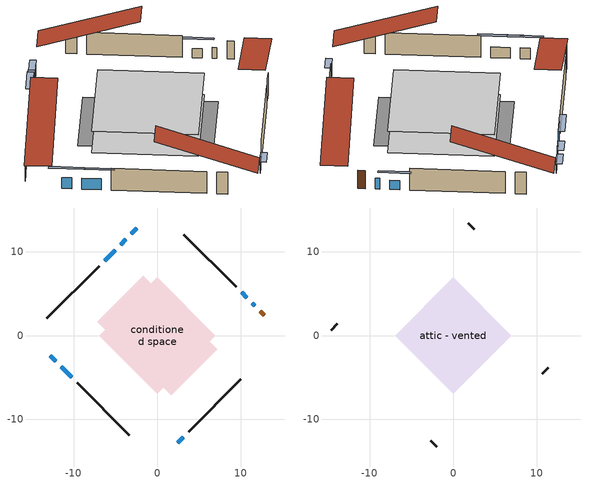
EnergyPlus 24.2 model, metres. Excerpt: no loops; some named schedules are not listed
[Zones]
conditioned space
 floor adiabatic (AdiabaticFloorConstruction): -6.97,0 0,6.97 6.97,0 0,-6.97 z0
 floor foundation (Slab1 construction): -7.17,1.67 -1.67,7.17 7.17,-1.67 1.67,-7.17 z0
 wall outside (AdiabaticWallConstruction 1): 12.81,2.44 12.34,2.91 z0:2.03
 wall outside (AdiabaticWallConstruction): 11.69,3.57 11.39,3.87 / -3.75,11.51 -4.4,10.86 / 2.44,-12.81 3.09,-12.16 / -12.81,-2.44 -12.16,-3.09 / -11.51,-3.75 -10.25,-5.01 z0:1.22; 10.74,4.52 10.09,5.17 / -2.44,12.81 -3.09,12.16 z0:1.02; -5.05,10.2 -6.31,8.95 z0:2.03
 wall outside (Wall1 construction): 3.75,-11.51 9.99,-5.26 / -9.59,-5.66 -3.35,-11.91 / -6.97,8.29 -13.21,2.04 / 9.43,5.82 3.19,12.07 z0:2.44
 window (WindowConstruction 7): 11.69,3.57 11.39,3.86 z0:1.22
 window (WindowConstruction): 10.73,4.52 10.09,5.17 z0:1.01
 window (WindowConstruction 1): -2.45,12.81 -3.09,12.16 z0:1.01
 window (WindowConstruction 2): -3.75,11.51 -4.4,10.86 z0:1.22
 window (WindowConstruction 3): -5.05,10.2 -6.31,8.95 z0:2.03
 window (WindowConstruction 4): 2.45,-12.81 3.09,-12.16 z0:1.22
 window (WindowConstruction 5): -12.81,-2.45 -12.16,-3.09 z0:1.22
 window (WindowConstruction 6): -11.51,-3.75 -10.25,-5.01 z0:1.22
 door (Door): 12.81,2.45 12.34,2.91 z0:2.03
 ceiling adiabatic (AdiabaticFloorConstruction): 0,-6.97 6.97,0 0,6.97 -6.97,0 z0
attic - vented
 floor to conditioned space (Floor1 construction Reversed): -6.97,0 0,6.97 6.97,0 0,-6.97 z2.44
 wall outside (Wall2 construction): 10.65,-4.6 11.38,-3.87 / -2.69,-12.57 -1.96,-13.3 / -13.87,1.39 -14.6,0.66 / 2.53,12.73 1.8,13.46 z0:2.44
 roof outside (Roof1 construction): 1.79,-13.47,2.44 -5,-6.68,5.64 -6.79,-8.47,5.64 0,-15.26,2.44; -13.47,-1.79,2.44 -6.68,5,5.64 -8.47,6.79,5.64 -15.26,0,2.44; -1.79,13.47,2.44 5,6.68,5.64 6.79,8.47,5.64 0,15.26,2.44; 13.47,1.79,2.44 6.68,-5,5.64 8.47,-6.79,5.64 15.26,0,2.44
shading: 9.33,5.92 11.49,3.76 11.7,3.98 9.54,6.14 z2.08; -3.3,11.95 -2.23,13.02 -2.67,13.45 -3.73,12.38 z1.31; -4.61,10.65 -3.54,11.72 -3.97,12.15 -5.04,11.08 z1.52; -6.63,8.62 -4.73,10.53 -5.16,10.96 -7.07,9.05 z2.49; 3.3,-11.95 2.23,-13.02 2.67,-13.45 3.73,-12.38 z1.52; -11.3,-3.95 -13.67,-1.58 -13.88,-1.79 -11.51,-4.17 z2.44; -9.39,-5.87 -12.37,-2.89 -12.58,-3.1 -9.6,-6.08 z2.44
[Building]
Building 1: Terrain=Suburbs
[Site:Location]
Greenwood AP_NS: Latitude {deg}=44.98; Longitude {deg}=-64.92; Time Zone {hr}=-4; Elevation {m}=28; Keep Site Location Information=Yes
[Site:GroundTemperature:Shallow]
3.62696, 1.72046, 1.56778, 2.47251, 6.10451, 9.71958, 12.8537, 14.839, 15.0077, 13.3929, 10.3388, 6.83459
[Site:WaterMainsTemperature]
Calculation Method=Schedule; Temperature Schedule=mains temperature schedule
[Material] Roughness=Rough; Thermal Absorptance=0.9
Name | Thickness {m} | Conductivity {W/m-K} | Density {kg/m3} | Specific Heat {J/kg-K} | Solar Absorptance | Visible Absorptance
asphalt or fiberglass shingles | 0.00635 | 0.162714 | 1121.4 | 1465.45 | 0.4 | 0.4
ceiling loosefill ins | 0.254 | 0.0480833 | 16.02 | 1046.75 | 0.7 | 0.7
ceiling stud and cavity | 0.1397 | 0.120026 | 65.682 | 1177.47 | 0.7 | 0.7
concrete 4.0 in. | 0.1016 | 1.803125 | 2242.8 | 837.4 | 0.7 | 0.7
door material | 0.04445 | 0.053851 | 512.64 | 1214.23 | 0.7 | 0.7
floor covering | 0.0127 | 0.0433444 | 54.468 | 1339.84 | 0.6 | 0.6
floor rigid ins; wall rigid ins 1 | 0.512978 | 0.029427 | 32.04 | 1214.23 | 0.7 | 0.7
floor stud and cavity | 0.1397 | 1.75129 | 37.0049 | 1207.88 | 0.7 | 0.7
furniture material conditioned space 1 | 0.1524 | 0.115458 | 640.8 | 1214.23 | 0.6 | 0.6
gypsum board | 0.0127 | 0.160291 | 801 | 837.4 | 0.6 | 0.6
interior vertical ins | 0.025908 | 0.029427 | 32.04 | 1214.23 | 0.7 | 0.7
osb sheathing 0.5 in. | 0.0127 | 0.115458 | 512.64 | 1214.23 | 0.7 | 0.7
osb sheathing 0.75 in. | 0.01905 | 0.115458 | 512.64 | 1214.23 | 0.7 | 0.7
slab rigid ins | 0.0653415 | 0.029427 | 32.04 | 1214.23 | 0.7 | 0.7
wall rigid ins | 0.051816 | 0.029427 | 32.04 | 1214.23 | 0.7 | 0.7
wall stud and cavity | 0.1397 | 0.201369 | 139.0536 | 1170.24 | 0.7 | 0.7
wall stud and cavity 1 | 0.0889 | 6.9971 | 50.32683 | 1063.81 | 0.6 | 0.6
wall stud and cavity 2 | 0.0889 | 0.380278 | 52.3479 | 1209.89 | 0.7 | 0.7
wall stud and cavity 3 | 0.0889 | 0.391764 | 83.0341 | 1211.67 | 0.7 | 0.7
wood siding | 0.0254 | 0.102417 | 544.68 | 1172.36 | 0.4 | 0.4
wood siding 1 | 0.00254 | 0.102417 | 544.68 | 1172.36 | 0.4 | 0.4
wood siding 2; wood siding 3 | 0.0254 | 0.102417 | 544.68 | 1172.36 | 0.7 | 0.7
[WindowMaterial:SimpleGlazingSystem]
Name | U-Factor {W/m2-K} | Solar Heat Gain Coefficient
WindowMaterial | 3.01388 | 0.52
WindowMaterial 1 | 2.99685 | 0.54
WindowMaterial 2 | 2.82878 | 0.59
WindowMaterial 3 | 2.95313 | 0.6
WindowMaterial 4 | 3.04227 | 0.45
[Construction]
AdiabaticFloorConstruction: floor stud and cavity, floor rigid ins, osb sheathing 0.75 in., floor covering
AdiabaticWallConstruction: wood siding 2, wall rigid ins 1, wall stud and cavity 2, gypsum board
AdiabaticWallConstruction 1: wood siding 3, wall rigid ins 1, wall stud and cavity 2, gypsum board
Door: door material
Floor1 construction Reversed: gypsum board, ceiling stud and cavity, ceiling loosefill ins
furniture construction conditioned space 1: furniture material conditioned space 1
PartitionWallConstruction: gypsum board, wall stud and cavity 3, gypsum board
Roof1 construction: asphalt or fiberglass shingles
Slab1 construction: slab rigid ins, concrete 4.0 in.
Wall1 construction: wood siding, wall rigid ins, osb sheathing 0.5 in., wall stud and cavity, gypsum board
Wall2 construction: wood siding 1, wall stud and cavity 1
WindowConstruction; WindowConstruction 1: WindowMaterial
WindowConstruction 2; WindowConstruction 4; WindowConstruction 5: WindowMaterial 1
WindowConstruction 3: WindowMaterial 2
WindowConstruction 6: WindowMaterial 3
WindowConstruction 7: WindowMaterial 4
[Zone] Multiplier=1; Part of Total Floor Area=Yes
Name | Volume {m3}
attic - vented | 50.4521
conditioned space | 236.8
[Space]
Name | Zone | Volume {m3}
attic - vented 1 | attic - vented | 50.4521
conditioned space 1 | conditioned space | 236.8
[ZoneInfiltration:EffectiveLeakageArea]
infil attic - vented 1: Zone or Space=attic - vented 1; Schedule=Always On Discrete; Effective Air Leakage Area {cm2}=4019.17; Stack Coefficient=0.000392067; Wind Coefficient=1.33783e-05
[ZoneMixing]
whole house fan mix: Zone or Space=attic - vented; Schedule=Always On Continuous; Design Flow Rate Calculation Method=Flow/Zone; Design Flow Rate {m3/s}=0; Source Zone or Space=conditioned space
[SurfaceProperty:ExposedFoundationPerimeter]
Slab1: Exposed Perimeter Calculation Method=TotalExposedPerimeter; Total Exposed Perimeter {m}=40.538
[InternalMass] Zone or ZoneList=conditioned space; Space or SpaceList=conditioned space 1
Name | Construction | Surface Area {m2}
furniture mass conditioned space 1 | furniture construction conditioned space 1 | 77.6922
partition wall mass | PartitionWallConstruction | 194.23
[Lights]
interior lighting: Zone or ZoneList or Space or SpaceList=conditioned space 1; Schedule=interior lighting schedule; Design Level Calculation Method=LightingLevel; Lighting Level {W}=343.2; Return Air Fraction=0; Fraction Radiant=0.6; Fraction Visible=0.2; Fraction Replaceable=1
[People]
occupants: Zone or ZoneList or Space or SpaceList=conditioned space 1; Number of People Schedule=occupants schedule; Number of People Calculation Method=People; Number of People=3; Fraction Radiant=0.314171; Sensible Heat Fraction=0.56303; Activity Level Schedule=occupants activity schedule; Carbon Dioxide Generation Rate {m3/s-W}=0; Enable ASHRAE 55 Comfort Warnings=No; Mean Radiant Temperature Calculation Type=EnclosureAveraged
[ElectricEquipment] Zone or ZoneList or Space or SpaceList=conditioned space 1; Design Level Calculation Method=EquipmentLevel
Name | Schedule | Design Level {W} | Fraction Latent | Fraction Radiant | Fraction Lost
clothes dryer | clothes dryer schedule | 140.772 | 0.015 | 0.081 | 0.85
clothes washer | clothes washer schedule | 32.1985 | 0.03 | 0.162 | 0.7
cooking range | cooking range schedule | 215.147 | 0.08 | 0.432 | 0.2
dishwasher | dishwasher schedule | 66.8632 | 0.3 | 0.18 | 0.4
fridge | fridge schedule | 72.9452 | 0 | 0.6 | 0
mech vent bath fan 0 | mech vent bath fan 0 schedule | 50.2 | 0 | 0 | 1
mech vent house fan | mech vent house fan schedule | 19.9167 | 0 | 0 | 0.5
mech vent house fan cfis | mech vent house fan cfis schedule | 0 | 0 | 0 | 0
misc plug loads | misc plug loads schedule | 494.7 | 0.045 | 0.513 | 0.1
whole house fan | Always On Discrete | 0 | 0 | 0 | 1
[OtherEquipment] Zone or ZoneList or Space or SpaceList=conditioned space 1; Design Level Calculation Method=EquipmentLevel
Name | Fuel Type | Schedule | Design Level {W} | Fraction Latent | Fraction Radiant | Fraction Lost
clothes dryer 1 | Electricity | clothes dryer schedule | 0 | 0.015 | 0.081 | 0.85
cooking range 1 | Electricity | cooking range schedule | 0 | 0.08 | 0.432 | 0.2
general water use latent | None | general water use schedule | 62.594 | 1 | 0 | 0
general water use sensible | None | general water use schedule | -61.6891 | 0 | 0.6 | 0
mech vent house fan latent load | None | Always On Discrete | 0 | 1 | 0 | 0
mech vent house fan sensible load | None | Always On Discrete | 0 | 0 | 0 | 0
water heater energy adjustment1 | Electricity | Always On Discrete | 0.01 | 0 | 0 | 1
[ZoneInfiltration:DesignFlowRate] Zone or ZoneList or Space or SpaceList=conditioned space 1; Schedule=Always On Discrete; Design Flow Rate Calculation Method=Flow/Zone; Design Flow Rate {m3/s}=0
infil flow; natural vent flow; whole house fan flow
[Foundation:Kiva]
Foundation Kiva 1: Initial Indoor Air Temperature {C}=18; Interior Vertical Insulation Material=interior vertical ins; Interior Vertical Insulation Depth {m}=0.1016; Wall Height Above Grade {m}=0.1016; Wall Depth Below Slab {m}=0.2032
[Foundation:Kiva:Settings]
Soil Conductivity {W/m-K}=0.849921; Soil Density {kg/m3}=1842.3; Soil Specific Heat {J/kg-K}=418.7; Ground Solar Absorptivity=0.9; Ground Thermal Absorptivity=0.9; Ground Surface Roughness {m}=0.03; Far-Field Width {m}=40; Deep-Ground Boundary Condition=ZeroFlux; Deep-Ground Depth {m}=40; Minimum Cell Dimension {m}=0.2; Maximum Cell Growth Coefficient=3; Simulation Timestep=Timestep
[Exterior:Lights]
exterior lighting: Schedule=exterior lighting schedule; Design Level {W}=75.6
[EnergyManagementSystem:GlobalVariable]
infil_program_Qfan
infil_program_Qinf
natural_vent_program_Qnv
natural_vent_program_Qwhf
[EnergyManagementSystem:Sensor]
Name | Output:Variable or Output:Meter Index Key | Output:Variable or Output:Meter
airflow_gain | infil flow | Infiltration Sensible Heat Gain Energy
airflow_gain_1 | natural vent flow | Infiltration Sensible Heat Gain Energy
airflow_gain_2 | whole house fan flow | Infiltration Sensible Heat Gain Energy
airflow_loss | infil flow | Infiltration Sensible Heat Loss Energy
airflow_loss_1 | natural vent flow | Infiltration Sensible Heat Loss Energy
airflow_loss_2 | whole house fan flow | Infiltration Sensible Heat Loss Energy
clg_load_cond |  | Cooling:EnergyTransfer:Zone:CONDITIONED SPACE
clg_sp_s; clg_sp_s_1 | cooling setpoint | Schedule Value
clothes_dryer_exhaust_0_sch_s | clothes dryer exhaust 0 schedule | Schedule Value
cool_season | cooling season schedule | Schedule Value
htg_load_cond |  | Heating:EnergyTransfer:Zone:CONDITIONED SPACE
htg_sp_s; htg_sp_s_1 | heating setpoint | Schedule Value
ig_ee_conv | clothes dryer | Electric Equipment Convective Heating Energy
ig_ee_conv_2 | cooking range | Electric Equipment Convective Heating Energy
ig_ee_conv_4 | fridge | Electric Equipment Convective Heating Energy
ig_ee_conv_5 | misc plug loads | Electric Equipment Convective Heating Energy
ig_ee_conv_6 | whole house fan | Electric Equipment Convective Heating Energy
ig_ee_rad | clothes dryer | Electric Equipment Radiant Heating Energy
ig_ee_rad_2 | cooking range | Electric Equipment Radiant Heating Energy
ig_ee_rad_4 | fridge | Electric Equipment Radiant Heating Energy
ig_ee_rad_5 | misc plug loads | Electric Equipment Radiant Heating Energy
ig_ee_rad_6 | whole house fan | Electric Equipment Radiant Heating Energy
ig_lgt_conv | interior lighting | Lights Convective Heating Energy
ig_lgt_rad | interior lighting | Lights Radiant Heating Energy
ig_lgt_vis | interior lighting | Lights Visible Radiation Heating Energy
ig_oe_conv | clothes dryer 1 | Other Equipment Convective Heating Energy
ig_oe_conv_1 | cooking range 1 | Other Equipment Convective Heating Energy
ig_oe_conv_2 | general water use latent | Other Equipment Convective Heating Energy
ig_oe_conv_3 | general water use sensible | Other Equipment Convective Heating Energy
ig_oe_conv_4 | water heater energy adjustment1 | Other Equipment Convective Heating Energy
ig_oe_rad | clothes dryer 1 | Other Equipment Radiant Heating Energy
ig_oe_rad_1 | cooking range 1 | Other Equipment Radiant Heating Energy
ig_oe_rad_2 | general water use latent | Other Equipment Radiant Heating Energy
ig_oe_rad_3 | general water use sensible | Other Equipment Radiant Heating Energy
ig_oe_rad_4 | water heater energy adjustment1 | Other Equipment Radiant Heating Energy
ig_ppl_conv | occupants | People Convective Heating Energy
ig_ppl_rad | occupants | People Radiant Heating Energy
im_conv | furniture mass conditioned space 1 | Surface Inside Face Convection Heat Gain Energy
im_conv_1 | partition wall mass | Surface Inside Face Convection Heat Gain Energy
im_ig | furniture mass conditioned space 1 | Surface Inside Face Internal Gains Radiation Heat Gain Energy
im_ig_1 | partition wall mass | Surface Inside Face Internal Gains Radiation Heat Gain Energy
im_lgt | furniture mass conditioned space 1 | Surface Inside Face Lights Radiation Heat Gain Energy
im_lgt_1 | partition wall mass | Surface Inside Face Lights Radiation Heat Gain Energy
im_sol | furniture mass conditioned space 1 | Surface Inside Face Solar Radiation Heat Gain Energy
im_sol_1 | partition wall mass | Surface Inside Face Solar Radiation Heat Gain Energy
im_surf | furniture mass conditioned space 1 | Surface Inside Face Net Surface Thermal Radiation Heat Gain Energy
im_surf_1 | partition wall mass | Surface Inside Face Net Surface Thermal Radiation Heat Gain Energy
mech_vent_bath_fan_0_sch_s | mech vent bath fan 0 schedule | Schedule Value
mv_conv | mech vent bath fan 0 | Electric Equipment Convective Heating Energy
mv_conv_1 | mech vent house fan | Electric Equipment Convective Heating Energy
mv_conv_2 | mech vent house fan cfis | Electric Equipment Convective Heating Energy
mv_conv_3 | mech vent house fan latent load | Other Equipment Convective Heating Energy
mv_conv_4 | mech vent house fan sensible load | Other Equipment Convective Heating Energy
mv_rad | mech vent bath fan 0 | Electric Equipment Radiant Heating Energy
mv_rad_1 | mech vent house fan | Electric Equipment Radiant Heating Energy
mv_rad_2 | mech vent house fan cfis | Electric Equipment Radiant Heating Energy
mv_rad_3 | mech vent house fan latent load | Other Equipment Radiant Heating Energy
mv_rad_4 | mech vent house fan sensible load | Other Equipment Radiant Heating Energy
natural_vent_s | natural vent schedule | Schedule Value
out_pb_s |  | Site Outdoor Air Barometric Pressure
out_wt_s |  | Site Outdoor Air Humidity Ratio
site_vw_s |  | Site Wind Speed
ss_back_out | Window1 | Surface Window Shortwave from Zone Back Out Window Heat Transfer Rate
ss_back_out_1 | Window2 | Surface Window Shortwave from Zone Back Out Window Heat Transfer Rate
ss_back_out_2 | Window3 | Surface Window Shortwave from Zone Back Out Window Heat Transfer Rate
ss_back_out_3 | Window4 | Surface Window Shortwave from Zone Back Out Window Heat Transfer Rate
ss_back_out_4 | Window5 | Surface Window Shortwave from Zone Back Out Window Heat Transfer Rate
ss_back_out_5 | Window6 | Surface Window Shortwave from Zone Back Out Window Heat Transfer Rate
ss_back_out_6 | Window7 | Surface Window Shortwave from Zone Back Out Window Heat Transfer Rate
ss_back_out_7 | Window8 | Surface Window Shortwave from Zone Back Out Window Heat Transfer Rate
ss_conv | Door1 | Surface Inside Face Convection Heat Gain Energy
ss_conv_1 | Window1 | Surface Inside Face Convection Heat Gain Energy
ss_conv_2 | Window2 | Surface Inside Face Convection Heat Gain Energy
ss_conv_3 | Window3 | Surface Inside Face Convection Heat Gain Energy
ss_conv_4 | Window4 | Surface Inside Face Convection Heat Gain Energy
ss_conv_5 | Window5 | Surface Inside Face Convection Heat Gain Energy
ss_conv_6 | Window6 | Surface Inside Face Convection Heat Gain Energy
ss_conv_7 | Window7 | Surface Inside Face Convection Heat Gain Energy
ss_conv_8 | Window8 | Surface Inside Face Convection Heat Gain Energy
ss_ig | Door1 | Surface Inside Face Internal Gains Radiation Heat Gain Energy
ss_ig_1 | Window1 | Surface Inside Face Internal Gains Radiation Heat Gain Energy
ss_ig_2 | Window2 | Surface Inside Face Internal Gains Radiation Heat Gain Energy
ss_ig_3 | Window3 | Surface Inside Face Internal Gains Radiation Heat Gain Energy
ss_ig_4 | Window4 | Surface Inside Face Internal Gains Radiation Heat Gain Energy
ss_ig_5 | Window5 | Surface Inside Face Internal Gains Radiation Heat Gain Energy
ss_ig_6 | Window6 | Surface Inside Face Internal Gains Radiation Heat Gain Energy
ss_ig_7 | Window7 | Surface Inside Face Internal Gains Radiation Heat Gain Energy
ss_ig_8 | Window8 | Surface Inside Face Internal Gains Radiation Heat Gain Energy
ss_lgt | Door1 | Surface Inside Face Lights Radiation Heat Gain Energy
ss_sol | Door1 | Surface Inside Face Solar Radiation Heat Gain Energy
ss_surf | Door1 | Surface Inside Face Net Surface Thermal Radiation Heat Gain Energy
ss_surf_1 | Window1 | Surface Inside Face Net Surface Thermal Radiation Heat Gain Energy
ss_surf_2 | Window2 | Surface Inside Face Net Surface Thermal Radiation Heat Gain Energy
ss_surf_3 | Window3 | Surface Inside Face Net Surface Thermal Radiation Heat Gain Energy
ss_surf_4 | Window4 | Surface Inside Face Net Surface Thermal Radiation Heat Gain Energy
ss_surf_5 | Window5 | Surface Inside Face Net Surface Thermal Radiation Heat Gain Energy
ss_surf_6 | Window6 | Surface Inside Face Net Surface Thermal Radiation Heat Gain Energy
ss_surf_7 | Window7 | Surface Inside Face Net Surface Thermal Radiation Heat Gain Energy
ss_surf_8 | Window8 | Surface Inside Face Net Surface Thermal Radiation Heat Gain Energy
ss_trans_in | Window1 | Surface Window Transmitted Solar Radiation Rate
ss_trans_in_1 | Window2 | Surface Window Transmitted Solar Radiation Rate
ss_trans_in_2 | Window3 | Surface Window Transmitted Solar Radiation Rate
ss_trans_in_3 | Window4 | Surface Window Transmitted Solar Radiation Rate
ss_trans_in_4 | Window5 | Surface Window Transmitted Solar Radiation Rate
ss_trans_in_5 | Window6 | Surface Window Transmitted Solar Radiation Rate
ss_trans_in_6 | Window7 | Surface Window Transmitted Solar Radiation Rate
ss_trans_in_7 | Window8 | Surface Window Transmitted Solar Radiation Rate
ss_trans_out | Window1 | Surface Inside Face Initial Transmitted Diffuse Transmitted Out Window Solar Radiation Rate
ss_trans_out_1 | Window2 | Surface Inside Face Initial Transmitted Diffuse Transmitted Out Window Solar Radiation Rate
ss_trans_out_2 | Window3 | Surface Inside Face Initial Transmitted Diffuse Transmitted Out Window Solar Radiation Rate
ss_trans_out_3 | Window4 | Surface Inside Face Initial Transmitted Diffuse Transmitted Out Window Solar Radiation Rate
ss_trans_out_4 | Window5 | Surface Inside Face Initial Transmitted Diffuse Transmitted Out Window Solar Radiation Rate
ss_trans_out_5 | Window6 | Surface Inside Face Initial Transmitted Diffuse Transmitted Out Window Solar Radiation Rate
ss_trans_out_6 | Window7 | Surface Inside Face Initial Transmitted Diffuse Transmitted Out Window Solar Radiation Rate
ss_trans_out_7 | Window8 | Surface Inside Face Initial Transmitted Diffuse Transmitted Out Window Solar Radiation Rate
s_conv | Floor1 | Surface Inside Face Convection Heat Gain Energy
s_conv_1 | inferred conditioned ceiling | Surface Inside Face Convection Heat Gain Energy
s_conv_2 | inferred conditioned floor | Surface Inside Face Convection Heat Gain Energy
s_conv_3 | Slab1 | Surface Inside Face Convection Heat Gain Energy
s_conv_4 | Wall1:135 | Surface Inside Face Convection Heat Gain Energy
s_conv_5 | Wall1:225 | Surface Inside Face Convection Heat Gain Energy
s_conv_6 | Wall1:315 | Surface Inside Face Convection Heat Gain Energy
s_conv_7 | Wall1:45 | Surface Inside Face Convection Heat Gain Energy
s_ig | Floor1 | Surface Inside Face Internal Gains Radiation Heat Gain Energy
s_ig_1 | inferred conditioned ceiling | Surface Inside Face Internal Gains Radiation Heat Gain Energy
s_ig_2 | inferred conditioned floor | Surface Inside Face Internal Gains Radiation Heat Gain Energy
s_ig_3 | Slab1 | Surface Inside Face Internal Gains Radiation Heat Gain Energy
s_ig_4 | Wall1:135 | Surface Inside Face Internal Gains Radiation Heat Gain Energy
s_ig_5 | Wall1:225 | Surface Inside Face Internal Gains Radiation Heat Gain Energy
s_ig_6 | Wall1:315 | Surface Inside Face Internal Gains Radiation Heat Gain Energy
s_ig_7 | Wall1:45 | Surface Inside Face Internal Gains Radiation Heat Gain Energy
s_lgt | Floor1 | Surface Inside Face Lights Radiation Heat Gain Energy
s_lgt_1 | inferred conditioned ceiling | Surface Inside Face Lights Radiation Heat Gain Energy
s_lgt_2 | inferred conditioned floor | Surface Inside Face Lights Radiation Heat Gain Energy
s_lgt_3 | Slab1 | Surface Inside Face Lights Radiation Heat Gain Energy
s_lgt_4 | Wall1:135 | Surface Inside Face Lights Radiation Heat Gain Energy
s_lgt_5 | Wall1:225 | Surface Inside Face Lights Radiation Heat Gain Energy
s_lgt_6 | Wall1:315 | Surface Inside Face Lights Radiation Heat Gain Energy
s_lgt_7 | Wall1:45 | Surface Inside Face Lights Radiation Heat Gain Energy
s_sol | Floor1 | Surface Inside Face Solar Radiation Heat Gain Energy
s_sol_1 | inferred conditioned ceiling | Surface Inside Face Solar Radiation Heat Gain Energy
s_sol_2 | inferred conditioned floor | Surface Inside Face Solar Radiation Heat Gain Energy
s_sol_3 | Slab1 | Surface Inside Face Solar Radiation Heat Gain Energy
s_sol_4 | Wall1:135 | Surface Inside Face Solar Radiation Heat Gain Energy
s_sol_5 | Wall1:225 | Surface Inside Face Solar Radiation Heat Gain Energy
s_sol_6 | Wall1:315 | Surface Inside Face Solar Radiation Heat Gain Energy
s_sol_7 | Wall1:45 | Surface Inside Face Solar Radiation Heat Gain Energy
s_surf | Floor1 | Surface Inside Face Net Surface Thermal Radiation Heat Gain Energy
s_surf_1 | inferred conditioned ceiling | Surface Inside Face Net Surface Thermal Radiation Heat Gain Energy
s_surf_2 | inferred conditioned floor | Surface Inside Face Net Surface Thermal Radiation Heat Gain Energy
s_surf_3 | Slab1 | Surface Inside Face Net Surface Thermal Radiation Heat Gain Energy
s_surf_4 | Wall1:135 | Surface Inside Face Net Surface Thermal Radiation Heat Gain Energy
s_surf_5 | Wall1:225 | Surface Inside Face Net Surface Thermal Radiation Heat Gain Energy
s_surf_6 | Wall1:315 | Surface Inside Face Net Surface Thermal Radiation Heat Gain Energy
s_surf_7 | Wall1:45 | Surface Inside Face Net Surface Thermal Radiation Heat Gain Energy
[EnergyManagementSystem:Actuator]
Name | Actuated Component Unique | Actuated Component Type | Actuated Component Control Type
fridge_schedule_act | fridge schedule | Schedule:Constant | Schedule Value
infil_flow_act | infil flow | Zone Infiltration | Air Exchange Flow Rate
mech_vent_house_fan_cfis_act | mech vent house fan cfis | ElectricEquipment | Electricity Rate
mech_vent_house_fan_latent_load_act | mech vent house fan latent load | OtherEquipment | Power Level
mech_vent_house_fan_sensible_load_act | mech vent house fan sensible load | OtherEquipment | Power Level
natural_vent_flow_act | natural vent flow | Zone Infiltration | Air Exchange Flow Rate
water_heater_ec_adj_act | water heater energy adjustment1 | OtherEquipment | Power Level
whole_house_fan_act | whole house fan | ElectricEquipment | Electricity Rate
whole_house_fan_flow_act | whole house fan flow | Zone Infiltration | Air Exchange Flow Rate
whole_house_fan_mix_act | whole house fan mix | ZoneMixing | Air Exchange Flow Rate
[EnergyManagementSystem:Program]
boiler_hydronic_pump_disaggregate_program: Set boiler_hydronic_pump_primary_htg = boiler_hydronic_pump_s
boiler_hydronic_pump_power_program: Set heating_plr = boiler_plr_s; Set pump_total_eff = boiler_hydronic_pump_rated_mfr / 1000 * 20000.0 / 1.0; Set pump_vfr = boiler_hydronic_pump_mfr_s / 1000; If pump_vfr > 0; Set boiler_hydronic_pump_pressure_rise_act = 1.0 * heating_plr * pump_total_eff / pump_vfr; Else; Set boiler_hydronic_pump_pressure_rise_act = 0; EndIf
